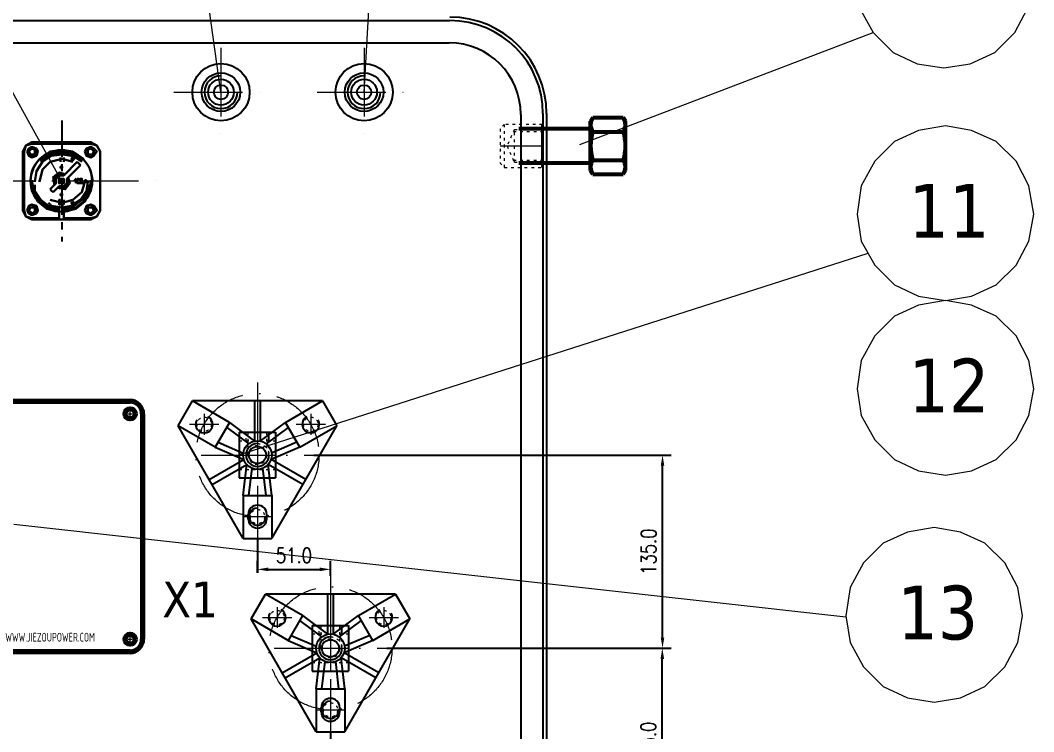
# Model space of a CAD drawing. Header units: millimetres. Extents: x 13152 to 84873, y -6229 to 22177.
# Drawn here: x 30292 to 31000, y 11186 to 11683 of the extents above; entities that cross this region are included whole.
import ezdxf
from ezdxf.enums import TextEntityAlignment as Align

# ---------------------------------------------------------------- set-up
doc = ezdxf.new("R2010")
doc.units = ezdxf.units.MM
doc.header["$LTSCALE"] = 4
for name, pattern in [('ACAD_ISO03W100', [1.18, 0.47, -0.71]), ('ACAD_ISO10W100', [18, 12, -3, 0, -3]), ('CENTERX2', [101.6, 63.5, -12.7, 12.7, -12.7])]:
    doc.linetypes.add(name, pattern=pattern)
doc.layers.add('1', color=12, linetype='Continuous')
for name, color, linetype, lineweight in [('标注、文本', 3, 'Continuous', 25), ('粗实线', 4, 'Continuous', 53), ('铁心', 3, 'Continuous', 0)]:
    doc.layers.add(name, color=color, linetype=linetype, lineweight=lineweight)
doc.styles.add('pdm', font='gbenor.shx', dxfattribs={"width": 0.8, "bigfont": 'gbhzfs.shx'})
doc.styles.add('Tahoma$001', font='tahoma.ttf', dxfattribs={"height": 2.159784})
doc.styles.add('TH_GBDIM', font='romans.shx', dxfattribs={"width": 0.8, "bigfont": 'gbcbig.shx'})
doc.dimstyles.new('TH_GBDIM1', dxfattribs={"dimscale": 3, "dimtxt": 3.5, "dimasz": 2.5, "dimexe": 2, "dimexo": 0, "dimgap": 1.5, "dimtad": 1, "dimdec": 1, "dimzin": 0, "dimdsep": 46, "dimtxsty": 'TH_GBDIM', "dimcen": 2.5, "dimclrd": 3, "dimclre": 256, "dimclrt": 2, "dimadec": 0, "dimazin": 0, "dimtfac": 0.714286, "dimtdec": 1, "dimtmove": 0, "dimatfit": 3, "dimfxl": 1, "dimtzin": 0, "dimlwd": -1, "dimlwe": -1, "dimarcsym": 0})

# ---------------------------------------------------------------- blocks, each defined once
blk = doc.blocks.new('A$C75176214')
at = {"layer": '粗实线', "lineweight": 30}
h = blk.add_hatch(color=256, dxfattribs=at)
h.dxf.hatch_style = 2
h.paths.add_polyline_path([(0.762, 1.736), (0.72, 1.693), (0.804, 1.693)])
h = blk.add_hatch(color=256, dxfattribs=at)
h.dxf.hatch_style = 2
h.paths.add_polyline_path([(0.72, 1.693), (0.804, 1.693), (0.762, 1.651)])
h = blk.add_hatch(color=256, dxfattribs=at)
h.dxf.hatch_style = 2
h.paths.add_polyline_path([(0.381, 1.101), (0.381, 1.058), (0.423, 1.058)])
h = blk.add_hatch(color=256, dxfattribs=at)
h.dxf.hatch_style = 2
h.paths.add_polyline_path([(0.381, 1.101), (0.423, 1.101), (0.423, 1.058)])
h = blk.add_hatch(color=256, dxfattribs=at)
h.dxf.hatch_style = 2
h.paths.add_polyline_path([(0.762, 0.508), (0.72, 0.466), (0.804, 0.466)])
h = blk.add_hatch(color=256, dxfattribs=at)
h.dxf.hatch_style = 2
h.paths.add_polyline_path([(0.72, 0.466), (0.804, 0.466), (0.762, 0.423)])
for points in [[(0.254, 2.159), (0.085, 2.074), (0, 1.905)], [(0.254, 2.117), (0.085, 2.074), (0, 1.905)], [(0.254, 1.99), (0.169, 1.99), (0.169, 1.905), (0.169, 1.82), (0.254, 1.778), (0.339, 1.82), (0.381, 1.905)], [(1.905, 1.99), (1.82, 1.99), (1.778, 1.905), (1.82, 1.82), (1.905, 1.778), (1.947, 1.82), (1.99, 1.905), (1.947, 1.947), (1.905, 1.99), (1.82, 1.947), (1.82, 1.905), (1.82, 1.82), (1.905, 1.82), (1.947, 1.82), (1.99, 1.905)], [(2.159, 1.905), (2.074, 2.074), (1.905, 2.159)], [(2.117, 1.905), (2.074, 2.074), (1.905, 2.117)], [(1.651, 1.693), (1.397, 1.905), (1.058, 1.947), (0.762, 1.905), (0.466, 1.693)], [(1.651, 1.651), (1.651, 1.693), (1.397, 1.863), (1.058, 1.905), (0.762, 1.863), (0.508, 1.693), (0.508, 1.651)], [(1.651, 1.609), (1.609, 1.651), (1.355, 1.82), (1.058, 1.863), (0.804, 1.82), (0.55, 1.651), (0.508, 1.609)], [(1.82, 1.058), (1.778, 1.355), (1.609, 1.609), (1.355, 1.778), (1.058, 1.82), (0.804, 1.778), (0.72, 1.693)], [(0.762, 1.651), (0.72, 1.693), (0.762, 1.736)], [(0.762, 1.651), (0.804, 1.693), (0.762, 1.736)], [(0.635, 1.609), (0.593, 1.566), (0.55, 1.524)], [(1.693, 1.058), (1.609, 1.397), (1.397, 1.609), (1.058, 1.693), (0.762, 1.609)], [(0.212, 1.143), (0.212, 1.101), (0.254, 0.804), (0.423, 0.508), (0.677, 0.296), (1.016, 0.212)], [(0.508, 1.101), (0.508, 1.143), (0.55, 1.143), (0.55, 1.101), (0.508, 1.058), (0.466, 1.016), (0.55, 1.016)], [(0.635, 1.143), (0.593, 1.143), (0.55, 1.101), (0.593, 1.101), (0.635, 1.101), (0.635, 1.058), (0.635, 1.016), (0.593, 1.016), (0.55, 1.016), (0.55, 1.058)], [(0.677, 1.101), (0.677, 1.143), (0.677, 1.101), (0.72, 1.101), (0.677, 1.101), (0.677, 1.058)], [(0.889, 1.185), (0.847, 1.016), (0.974, 0.847), (1.185, 0.889)], [(0.889, 1.185), (0.889, 1.016), (1.016, 0.889), (1.143, 0.889)], [(0.931, 1.143), (0.931, 1.016), (1.016, 0.931), (1.143, 0.931)], [(1.27, 0.974), (1.312, 1.185), (1.143, 1.312), (0.974, 1.27)], [(1.27, 1.016), (1.27, 1.143), (1.143, 1.27), (0.974, 1.27)], [(1.228, 1.016), (1.228, 1.143), (1.143, 1.228), (1.016, 1.228)], [(1.143, 0.212), (1.482, 0.296), (1.736, 0.508), (1.905, 0.804), (1.947, 1.101), (1.947, 1.143)], [(0.254, 1.101), (0.296, 0.804), (0.466, 0.508), (0.677, 0.339), (1.016, 0.254)], [(0.296, 0.974), (0.339, 0.804), (0.508, 0.55), (0.72, 0.381), (1.016, 0.296)], [(0.339, 1.058), (0.381, 0.804), (0.55, 0.55), (0.804, 0.381), (1.058, 0.339), (1.355, 0.381), (1.439, 0.466)], [(0.423, 1.058), (0.508, 0.762), (0.762, 0.55), (1.058, 0.466), (1.397, 0.55)], [(0.677, 1.016), (0.677, 1.058)], [(1.143, 0.254), (1.439, 0.339), (1.693, 0.508), (1.863, 0.804), (1.905, 1.101)], [(1.143, 0.296), (1.439, 0.381), (1.651, 0.55), (1.82, 0.804), (1.82, 0.974)], [(1.82, 1.058), (1.82, 1.101)], [(1.397, 0.847), (1.355, 0.804), (1.312, 0.762)], [(0.254, 0.381), (0.169, 0.339), (0.169, 0.254), (0.169, 0.169), (0.254, 0.169), (0.339, 0.169), (0.381, 0.254)], [(0.72, 0.466), (0.762, 0.508)], [(0.762, 0.508), (0.804, 0.466), (0.762, 0.423)], [(1.016, 0.55), (1.016, 0.423), (1.058, 0.423)], [(1.905, 0.381), (1.82, 0.339), (1.778, 0.254), (1.82, 0.169), (1.905, 0.169), (1.947, 0.169), (1.99, 0.254), (1.947, 0.339), (1.905, 0.339), (1.82, 0.339), (1.82, 0.254), (1.82, 0.212), (1.905, 0.169), (1.947, 0.212), (1.99, 0.254)], [(0, 0.254), (0.085, 0.085), (0.254, 0.042)], [(0, 0.254), (0.085, 0.085), (0.254, 0)], [(1.905, 0.042), (2.074, 0.085), (2.117, 0.254)], [(1.905, 0), (2.074, 0.085), (2.159, 0.254)]]:
    blk.add_lwpolyline(points, dxfattribs=at)
for points in [[(0.423, 1.905), (0.381, 1.99), (0.254, 2.032), (0.169, 1.99), (0.085, 1.905), (0.169, 1.778), (0.254, 1.736), (0.381, 1.778)], [(0.339, 1.905), (0.339, 1.947), (0.254, 1.99), (0.212, 1.947), (0.169, 1.905), (0.212, 1.82), (0.254, 1.82), (0.339, 1.82)], [(2.032, 1.905), (1.99, 1.99), (1.905, 2.032), (1.778, 1.99), (1.736, 1.905), (1.778, 1.778), (1.905, 1.736), (1.99, 1.778)], [(0, 1.905), (0, 0.254)], [(1.101, 1.439), (1.101, 1.482), (1.058, 1.482), (1.058, 1.439)], [(1.143, 1.058), (1.143, 1.143), (1.058, 1.143), (1.016, 1.143), (1.016, 1.058), (1.016, 1.016), (1.058, 1.016), (1.143, 1.016)], [(0.381, 1.101), (0.423, 1.101), (0.423, 1.058), (0.381, 1.058)], [(1.101, 0.72), (1.058, 0.72), (1.058, 0.677), (1.101, 0.677)], [(0.423, 0.254), (0.381, 0.381), (0.254, 0.423), (0.169, 0.381), (0.085, 0.254), (0.169, 0.169), (0.254, 0.127), (0.381, 0.169)], [(0.339, 0.254), (0.339, 0.339), (0.254, 0.339), (0.212, 0.339), (0.169, 0.254), (0.212, 0.212), (0.254, 0.169), (0.339, 0.212)], [(1.101, 0.55), (1.101, 0.508), (1.101, 0.466), (1.101, 0.423), (1.143, 0.423), (1.143, 0.466), (1.143, 0.508), (1.143, 0.55)], [(2.032, 0.254), (1.99, 0.381), (1.905, 0.423), (1.778, 0.381), (1.736, 0.254), (1.778, 0.169), (1.905, 0.127), (1.99, 0.169)]]:
    blk.add_lwpolyline(points, close=True, dxfattribs=at)
for points in [[(0.254, 2.159), (0.254, 2.159), (1.905, 2.159), (1.905, 2.159)], [(0.254, 2.117), (0.254, 2.117), (1.905, 2.117), (1.905, 2.117)], [(1.016, 1.609), (1.016, 1.609), (1.016, 1.736), (1.016, 1.736)], [(1.101, 1.736), (1.101, 1.736), (1.101, 1.609), (1.101, 1.609)], [(1.101, 1.609), (1.101, 1.609), (1.101, 1.736), (1.101, 1.736)], [(2.117, 1.905), (2.117, 1.905), (2.117, 0.254), (2.117, 0.254)], [(2.159, 1.905), (2.159, 1.905), (2.159, 0.254), (2.159, 0.254)], [(0.55, 1.524), (0.55, 1.524), (0.931, 1.143), (0.931, 1.143)], [(0.635, 1.609), (0.635, 1.609), (1.016, 1.228), (1.016, 1.228)], [(0.72, 1.693), (0.72, 1.693), (0.762, 1.651), (0.762, 1.651)], [(1.016, 1.693), (1.016, 1.693), (1.101, 1.693), (1.101, 1.693)], [(1.143, 0.931), (1.143, 0.931), (1.312, 0.762), (1.312, 0.762)], [(1.228, 1.016), (1.228, 1.016), (1.397, 0.847), (1.397, 0.847)], [(1.693, 1.058), (1.693, 1.058), (1.693, 1.101), (1.693, 1.101)], [(0.72, 0.466), (0.72, 0.466), (0.762, 0.423), (0.762, 0.423)], [(1.016, 0), (1.016, 0), (1.016, 0.339), (1.016, 0.339)], [(1.143, 0), (1.143, 0), (1.143, 0.339), (1.143, 0.339)], [(0.254, 0.042), (0.254, 0.042), (1.016, 0.042), (1.016, 0.042)], [(0.254, 0), (0.254, 0), (1.905, 0), (1.905, 0)], [(1.058, 0), (1.058, 0), (1.101, 0), (1.101, 0)], [(1.143, 0.042), (1.143, 0.042), (1.905, 0.042), (1.905, 0.042)]]:
    blk.add_open_spline(points, degree=3, dxfattribs=at)
blk = doc.blocks.new('A$C08F7720E')
at = {"layer": '标注、文本'}
for p, q in [((10.16, 11.43), (11.43, 10.16)), ((10.16, 10.16), (11.43, 11.43))]:
    blk.add_line(p, q, dxfattribs=at)
at = {"layer": '标注、文本', "xscale": 10, "yscale": 10, "zscale": 10}
blk.add_blockref('A$C75176214', (0, 0), dxfattribs=at)
blk = doc.blocks.new('n123')
at = {"layer": '标注、文本'}
for p, q in [((42775.29, 10967.35), (42800.69, 10967.35)), ((42775.29, 10967.35), (42775.29, 10935.6)), ((42795.99, 10961.47), (42795.99, 10967.35)), ((42800.69, 10967.35), (42800.69, 10935.6)), ((42775.29, 10935.6), (42800.69, 10935.6))]:
    blk.add_line(p, q, dxfattribs=at)
at = {"layer": '标注、文本', "color": 2, "linetype": 'ACAD_ISO03W100', "lineweight": 18}
for p, q in [((42779.99, 10961.47), (42779.99, 10967.35)), ((42781.49, 10951.47), (42781.49, 10967.35)), ((42794.49, 10951.47), (42794.49, 10967.35)), ((42775.29, 10961.47), (42800.69, 10961.47)), ((42779.99, 10951.47), (42779.99, 10961.47)), ((42795.99, 10951.47), (42795.99, 10961.47)), ((42775.29, 10941.47), (42800.69, 10941.47))]:
    blk.add_line(p, q, dxfattribs=at)
at = {"layer": '标注、文本', "color": 1, "linetype": 'ACAD_ISO10W100', "lineweight": 18}
for p, q in [((42787.99, 10967.35), (42787.99, 10935.6)), ((42775.29, 10951.47), (42800.69, 10951.47))]:
    blk.add_line(p, q, dxfattribs=at)
at = {"layer": '标注、文本', "color": 2, "linetype": 'ACAD_ISO03W100', "lineweight": 18}
blk.add_circle((42787.99, 10951.47), 8, dxfattribs=at)
blk.add_arc((42787.99, 10951.47), 6.5, 90, 0, dxfattribs=at)
blk = doc.blocks.new('z123')
at = {"layer": '标注、文本', "color": 1, "linetype": 'ACAD_ISO10W100', "lineweight": 18}
for p, q in [((42445.42, 11148.38), (42445.42, 11039.45)), ((42408.18, 11126.55), (42408.18, 11111.95)), ((42482.66, 11126.55), (42482.66, 11111.95)), ((42397.9, 11119.25), (42418.47, 11119.25)), ((42472.38, 11119.25), (42492.94, 11119.25)), ((42406.05, 11097.75), (42484.8, 11097.75)), ((42435.14, 11054.75), (42455.7, 11054.75))]:
    blk.add_line(p, q, dxfattribs=at)
at = {"layer": '标注、文本'}
for p, q in [((42389.93, 11118.24), (42399.93, 11135.56)), ((42490.91, 11135.56), (42399.93, 11135.56)), ((42425.91, 11120.56), (42399.93, 11135.56)), ((42443.42, 11135.56), (42443.42, 11107.55)), ((42447.42, 11135.56), (42447.42, 11107.55)), ((42464.93, 11120.56), (42490.91, 11135.56)), ((42490.91, 11135.56), (42500.91, 11118.24)), ((42425.91, 11120.56), (42415.91, 11103.24)), ((42425.91, 11120.56), (42443.42, 11107.55)), ((42447.42, 11107.55), (42464.93, 11120.56)), ((42474.93, 11103.24), (42464.93, 11120.56)), ((42435.42, 11039.45), (42389.93, 11118.24)), ((42415.91, 11103.24), (42389.93, 11118.24)), ((42423.9, 11117.08), (42439.28, 11105.64)), ((42466.94, 11117.08), (42451.56, 11105.64)), ((42455.42, 11039.45), (42500.91, 11118.24)), ((42474.93, 11103.24), (42500.91, 11118.24)), ((42417.93, 11106.73), (42435.52, 11099.13)), ((42472.92, 11106.73), (42455.33, 11099.13)), ((42415.91, 11103.24), (42435.94, 11094.59)), ((42474.93, 11103.24), (42454.91, 11094.59)), ((42411.68, 11080.58), (42435.94, 11094.59)), ((42413.68, 11077.12), (42437.94, 11091.12)), ((42435.42, 11069.45), (42437.94, 11091.12)), ((42477.17, 11077.12), (42452.91, 11091.12)), ((42455.42, 11069.45), (42452.91, 11091.12)), ((42479.17, 11080.58), (42454.91, 11094.59)), ((42439.45, 11069.45), (42441.66, 11088.49)), ((42451.39, 11069.45), (42449.18, 11088.49)), ((42435.42, 11069.45), (42455.42, 11069.45)), ((42435.42, 11069.45), (42435.42, 11039.45)), ((42455.42, 11069.45), (42455.42, 11039.45)), ((42438.92, 11053.25), (42438.92, 11056.25)), ((42445.42, 11056.25), (42445.42, 11056.25)), ((42451.92, 11053.25), (42451.92, 11056.25)), ((42435.42, 11039.45), (42455.42, 11039.45))]:
    blk.add_line(p, q, dxfattribs=at)
at = {"layer": '标注、文本', "color": 1, "linetype": 'ACAD_ISO10W100', "lineweight": 18}
blk.add_circle((42445.42, 11097.75), 43, dxfattribs=at)
at = {"layer": '标注、文本', "color": 2, "linetype": 'ACAD_ISO03W100', "lineweight": 18}
for centre in [(42408.18, 11119.25), (42482.66, 11119.25), (42445.42, 11054.75)]:
    blk.add_circle(centre, 5, dxfattribs=at)
at = {"layer": '标注、文本'}
for radius in [10, 6]:
    blk.add_circle((42445.42, 11097.75), radius, dxfattribs=at)
for centre, radius, start, end in [((42408.18, 11119.25), 6, 150, 64.00063), ((42482.66, 11119.25), 6, 115.99937, 30), ((42445.42, 11097.75), 8, 90, 0), ((42445.42, 11056.25), 6.5, 0, 180), ((42445.42, 11054.75), 6, 90, 4.00063), ((42445.42, 11053.25), 6.5, 180, 0)]:
    blk.add_arc(centre, radius, start, end, dxfattribs=at)
blk.add_blockref('n123', (-342.57, 146.28), dxfattribs=at)
blk = doc.blocks.new('*D224')
at = {"layer": 'Defpoints', "color": 0, "transparency": 16777216}
for p in [(30457.44, 11297.39), (30508.44, 11299.81), (30508.44, 11295.29)]:
    blk.add_point(p, dxfattribs=at)
at = {"layer": '标注、文本', "transparency": 16777216}
for p, q in [((30457.44, 11297.39), (30457.44, 11305.81)), ((30508.44, 11295.29), (30508.44, 11305.81))]:
    blk.add_line(p, q, dxfattribs=at)
at = {"layer": '标注、文本', "color": 3, "transparency": 16777216}
blk.add_line((30464.94, 11299.81), (30500.94, 11299.81), dxfattribs=at)
for points in [[(30464.94, 11301.06), (30464.94, 11298.56), (30457.44, 11299.81)], [(30500.94, 11301.06), (30500.94, 11298.56), (30508.44, 11299.81)]]:
    blk.add_solid(points, dxfattribs=at)
at = {"layer": '标注、文本', "color": 2, "transparency": 16777216, "insert": (30482.94, 11309.56), "char_height": 10.5, "attachment_point": 5, "style": 'TH_GBDIM'}
blk.add_mtext('51.0', dxfattribs=at)
blk = doc.blocks.new('*D227')
at = {"layer": 'Defpoints', "color": 0, "transparency": 16777216}
for p in [(30547.81, 11244.67), (30740.33, 11244.67), (30598.81, 11109.67)]:
    blk.add_point(p, dxfattribs=at)
at = {"layer": '标注、文本', "transparency": 16777216}
for p, q in [((30547.81, 11244.67), (30746.33, 11244.67)), ((30598.81, 11109.67), (30746.33, 11109.67))]:
    blk.add_line(p, q, dxfattribs=at)
at = {"layer": '标注、文本', "color": 3, "transparency": 16777216}
blk.add_line((30740.33, 11117.17), (30740.33, 11237.17), dxfattribs=at)
for points in [[(30739.08, 11237.17), (30741.58, 11237.17), (30740.33, 11244.67)], [(30739.08, 11117.17), (30741.58, 11117.17), (30740.33, 11109.67)]]:
    blk.add_solid(points, dxfattribs=at)
at = {"layer": '标注、文本', "color": 2, "transparency": 16777216, "insert": (30730.58, 11177.17), "char_height": 10.5, "attachment_point": 5, "rotation": 90, "style": 'TH_GBDIM'}
blk.add_mtext('135.0', dxfattribs=at)
blk = doc.blocks.new('*D228')
at = {"layer": 'Defpoints', "color": 0, "transparency": 16777216}
for p in [(30496.81, 11379.67), (30740.49, 11379.67), (30547.81, 11244.67)]:
    blk.add_point(p, dxfattribs=at)
at = {"layer": '标注、文本', "transparency": 16777216}
for p, q in [((30496.81, 11379.67), (30746.49, 11379.67)), ((30547.81, 11244.67), (30746.49, 11244.67))]:
    blk.add_line(p, q, dxfattribs=at)
at = {"layer": '标注、文本', "color": 3, "transparency": 16777216}
blk.add_line((30740.49, 11252.17), (30740.49, 11372.17), dxfattribs=at)
for points in [[(30739.24, 11372.17), (30741.74, 11372.17), (30740.49, 11379.67)], [(30739.24, 11252.17), (30741.74, 11252.17), (30740.49, 11244.67)]]:
    blk.add_solid(points, dxfattribs=at)
at = {"layer": '标注、文本', "color": 2, "transparency": 16777216, "insert": (30730.74, 11312.17), "char_height": 10.5, "attachment_point": 5, "rotation": 90, "style": 'TH_GBDIM'}
blk.add_mtext('135.0', dxfattribs=at)

msp = doc.modelspace()

# ---------------------------------------------------------------- linework, layer by layer
at = {"layer": '1', "color": 1, "linetype": 'CENTERX2', "lineweight": -3, "ltscale": 0.1}
msp.add_line((30320.74, 11613.48), (30320.74, 11528.85), dxfattribs=at)
at = {"layer": '标注、文本', "color": 2, "linetype": 'ACAD_ISO03W100', "lineweight": 18}
for p, q in [((29811.94, 11683.17), (30591.94, 11683.17)), ((30656.94, 11618.17), (30656.94, 10826.17)), ((30629.94, 11610.67), (30626.94, 11607.67)), ((30626.94, 11607.67), (30626.94, 11583.67)), ((30656.44, 11610.67), (30629.94, 11610.67)), ((30629.94, 11610.67), (30629.94, 11580.67)), ((30636.94, 11607.17), (30631.94, 11595.67)), ((30636.94, 11584.17), (30636.94, 11607.17)), ((30636.94, 11607.17), (30656.94, 11607.17)), ((30636.29, 11605.67), (30656.94, 11605.67)), ((30631.94, 11595.67), (30636.94, 11584.17)), ((30626.94, 11583.67), (30629.94, 11580.67)), ((30629.94, 11580.67), (30656.44, 11580.67)), ((30636.29, 11585.67), (30656.94, 11585.67)), ((30636.94, 11584.17), (30656.94, 11584.17))]:
    msp.add_line(p, q, dxfattribs=at)
at = {"layer": '标注、文本'}
for p, q in [((29811.94, 11683.17), (30591.94, 11683.17)), ((29812.44, 11667.67), (30591.44, 11667.67)), ((30641.44, 11617.67), (30641.44, 10826.17)), ((30656.94, 11618.17), (30656.94, 10853.17)), ((30659.44, 11618.17), (30659.44, 10826.17)), ((30656.44, 11610.67), (30656.94, 11610.17)), ((30656.44, 11580.67), (30656.44, 11610.67)), ((30656.94, 11581.17), (30656.94, 11610.17)), ((30656.94, 11581.17), (30656.44, 11580.67)), ((30377.12, 11332.34), (30377.12, 11297.34)), ((30457.44, 11321.37), (30457.44, 11297.39)), ((30508.44, 11186.37), (30508.44, 11154.16))]:
    msp.add_line(p, q, dxfattribs=at)
at = {"layer": '标注、文本', "color": 1, "linetype": 'ACAD_ISO10W100', "lineweight": 18}
for p, q in [((30431.94, 11664.14), (30431.94, 11602.19)), ((30431.94, 11664.14), (30431.94, 11602.19)), ((30531.94, 11664.14), (30531.94, 11602.19)), ((30531.94, 11664.14), (30531.94, 11602.19)), ((30399.05, 11633.17), (30464.82, 11633.17)), ((30499.05, 11633.17), (30564.82, 11633.17)), ((30499.05, 11633.17), (30564.82, 11633.17)), ((30626.94, 11595.67), (30656.94, 11595.67)), ((30626.94, 11595.67), (30656.94, 11595.67)), ((30626.94, 11595.67), (30656.94, 11595.67)), ((30254.32, 11571.17), (30387.15, 11571.17)), ((30535.4, 11266.17), (30555.96, 11266.17))]:
    msp.add_line(p, q, dxfattribs=at)
at = {"layer": '标注、文本', "color": 0, "linetype": 'ByBlock', "lineweight": 70}
for p, q in [((30228.45, 11417.22), (30368.45, 11417.22)), ((30377.2, 11408.47), (30377.2, 11250.97)), ((30368.45, 11242.22), (30228.45, 11242.22))]:
    msp.add_line(p, q, dxfattribs=at)
at = {"layer": '标注、文本', "color": 1, "linetype": 'ACAD_ISO10W100', "lineweight": 13, "ltscale": 0.02}
for p, q in [((30368.46, 11403.97), (30368.44, 11412.98)), ((30364.03, 11408.46), (30372.87, 11408.48)), ((30368.46, 11246.47), (30368.44, 11255.48)), ((30364.03, 11250.96), (30372.87, 11250.98))]:
    msp.add_line(p, q, dxfattribs=at)
at = {"layer": '标注、文本'}
for centre, radius in [((30431.94, 11633.17), 20), ((30531.94, 11633.17), 20), ((30431.94, 11633.17), 13.5), ((30531.94, 11633.17), 13.5), ((30431.94, 11633.17), 9), ((30431.94, 11633.17), 5), ((30531.94, 11633.17), 9), ((30531.94, 11633.17), 5)]:
    msp.add_circle(centre, radius, dxfattribs=at)
at = {"layer": '标注、文本', "color": 0, "linetype": 'ByBlock', "lineweight": 70}
for centre in [(30368.45, 11408.47), (30368.45, 11250.97)]:
    msp.add_circle(centre, 3.5, dxfattribs=at)
at = {"layer": '标注、文本'}
for centre, radius, start, end in [((30591.94, 11618.17), 67.5, 0, 90), ((30591.94, 11618.17), 65, 0, 90), ((30591.44, 11617.67), 50, 0, 90), ((30431.94, 11633.17), 11.5, 90, 0), ((30531.94, 11633.17), 11.5, 90, 0)]:
    msp.add_arc(centre, radius, start, end, dxfattribs=at)
at = {"layer": '标注、文本', "color": 2, "linetype": 'ACAD_ISO03W100', "lineweight": 18}
msp.add_arc((30591.94, 11618.17), 65, 0, 90, dxfattribs=at)
at = {"layer": '标注、文本', "color": 0, "linetype": 'ByBlock', "lineweight": 70}
for centre, start, end in [((30368.45, 11408.47), 0, 90), ((30368.45, 11250.97), 270, 0)]:
    msp.add_arc(centre, 8.75, start, end, dxfattribs=at)
at = {"layer": '粗实线', "ltscale": 2}
for p, q in [((30691.72, 11615.52), (30690.19, 11612.86)), ((30691.72, 11615.52), (30713.05, 11615.52)), ((30713.05, 11615.52), (30714.59, 11612.86)), ((30690.19, 11607.67), (30640.19, 11607.67)), ((30690.19, 11612.86), (30690.19, 11578.48)), ((30690.19, 11578.48), (30690.19, 11612.86)), ((30690.19, 11607.67), (30690.19, 11583.67)), ((30714.59, 11578.48), (30714.59, 11612.86)), ((30691.72, 11605.59), (30713.05, 11605.59)), ((30690.19, 11583.67), (30640.19, 11583.67)), ((30691.72, 11585.74), (30713.05, 11585.74)), ((30691.72, 11575.82), (30690.19, 11578.48)), ((30691.72, 11575.82), (30713.05, 11575.82)), ((30713.05, 11575.82), (30714.59, 11578.48))]:
    msp.add_line(p, q, dxfattribs=at)
at = {"layer": '粗实线', "lineweight": 30}
for centre in [(30320.39, 11571.17), (30320.43, 11571.17)]:
    msp.add_circle(centre, 21.5, dxfattribs=at)
at = {"layer": '粗实线', "ltscale": 2}
for centre, radius, start, end in [((30699.32, 11610.44), 9.14, 146.29544, 212.55875), ((30705.45, 11610.44), 9.14, 327.91444, 33.70456), ((30726.19, 11595.67), 36, 163.9966, 196.0034), ((30678.59, 11595.67), 36, 343.9966, 16.0034), ((30699.32, 11580.89), 9.14, 147.91444, 213.70456), ((30705.45, 11580.89), 9.14, 326.29544, 32.08556)]:
    msp.add_arc(centre, radius, start, end, dxfattribs=at)
at = {"layer": '铁心', "lineweight": 13}
for points in [[(30531.94, 11633.17), (30579.81, 12475.19), (30579.81, 12475.19)], [(30431.94, 11633.17), (30315.51, 12467.23), (30315.51, 12467.23)], [(30320.39, 11571.17), (29827.91, 12463.02), (29827.91, 12463.02)], [(30682.69, 11596.66), (30887.78, 11674.78), (30887.78, 11674.78)], [(30441.52, 11378.85), (30884.07, 11520.76), (30884.07, 11520.76)], [(30287.14, 11331.38), (30868.61, 11266.63), (30868.61, 11266.63)]]:
    msp.add_lwpolyline(points, dxfattribs=at)
for points in [[(30998.91, 11710.32), (30995.6, 11730.2), (30986.57, 11747.36), (30972.71, 11761.22), (30955.54, 11768.75), (30937.17, 11772.06), (30918.5, 11768.75), (30901.63, 11761.22), (30887.78, 11747.36), (30878.44, 11730.2), (30875.43, 11710.32), (30878.44, 11691.64), (30887.78, 11674.78), (30901.63, 11660.92), (30918.5, 11653.09), (30937.17, 11650.08), (30955.54, 11653.09), (30972.71, 11660.92), (30986.57, 11674.78), (30995.6, 11691.64)], [(30999.87, 11547.87), (30996.56, 11567.75), (30987.52, 11584.92), (30973.67, 11598.77), (30956.5, 11606.3), (30938.13, 11609.61), (30919.45, 11606.3), (30902.59, 11598.77), (30888.73, 11584.92), (30879.4, 11567.75), (30876.39, 11547.87), (30879.4, 11529.2), (30888.73, 11512.33), (30902.59, 11498.48), (30919.45, 11490.65), (30938.13, 11487.63), (30956.5, 11490.65), (30973.67, 11498.48), (30987.52, 11512.33), (30996.56, 11529.2)], [(30999.87, 11425.89), (30996.56, 11445.77), (30987.52, 11462.94), (30973.67, 11476.79), (30956.5, 11484.32), (30938.13, 11487.63), (30919.45, 11484.32), (30902.59, 11476.79), (30888.73, 11462.94), (30879.4, 11445.77), (30876.39, 11425.89), (30879.4, 11407.22), (30888.73, 11390.35), (30902.59, 11376.49), (30919.45, 11368.66), (30938.13, 11365.65), (30956.5, 11368.66), (30973.67, 11376.49), (30987.52, 11390.35), (30996.56, 11407.22)], [(30991.99, 11267.26), (30988.68, 11287.14), (30979.64, 11304.31), (30965.79, 11318.16), (30948.62, 11325.69), (30930.25, 11329.01), (30911.57, 11325.69), (30894.71, 11318.16), (30880.85, 11304.31), (30871.52, 11287.14), (30868.5, 11267.26), (30871.52, 11248.59), (30880.85, 11231.72), (30894.71, 11217.87), (30911.57, 11210.04), (30930.25, 11207.03), (30948.62, 11210.04), (30965.79, 11217.87), (30979.64, 11231.72), (30988.68, 11248.59)]]:
    msp.add_lwpolyline(points, close=True, dxfattribs=at)

# ---------------------------------------------------------------- block references
at = {"layer": '标注、文本', "xscale": -2.5, "yscale": 2.5, "zscale": 2.5}
msp.add_blockref('A$C08F7720E', (30347.42, 11544.18), dxfattribs=at)
at = {"layer": '标注、文本'}
for p in [(-11987.98, 281.91), (-11936.98, 146.91)]:
    msp.add_blockref('z123', p, dxfattribs=at)

# ---------------------------------------------------------------- texts
at = {"layer": '标注、文本', "lineweight": 13, "style": 'Tahoma$001'}
msp.add_text('X1', height=25, dxfattribs=at).set_placement((30390.86, 11266.26))
at = {"layer": '标注、文本', "style": 'pdm', "width": 0.8}
msp.add_text('WWW.JIEZOUPOWER.COM ', height=6.125, dxfattribs=at).set_placement((30313.86, 11252.38), align=Align.MIDDLE_CENTER)
at = {"layer": '铁心', "lineweight": 13, "style": 'Tahoma$001'}
for s, p in [('11', (30912.45, 11531.45)), ('12', (30912.45, 11409.47)), ('13', (30904.57, 11250.84))]:
    msp.add_text(s, height=37.589, dxfattribs=at).set_placement(p)

# ---------------------------------------------------------------- dimensions: what is measured, and where the dimension line sits
at = {"layer": '标注、文本'}
for base, p1, p2, picture, middle in [((30740.49, 11379.67), (30547.81, 11244.67), (30496.81, 11379.67), '*D228', (30730.74, 11312.17)), ((30740.33, 11244.67), (30598.81, 11109.67), (30547.81, 11244.67), '*D227', (30730.58, 11177.17))]:
    dim = msp.add_linear_dim(base=base, p1=p1, p2=p2, angle=90, dimstyle='TH_GBDIM1', dxfattribs=at)
    dim.commit()
    dim.dimension.update_dxf_attribs({"geometry": picture, "text_midpoint": middle})
dim = msp.add_linear_dim(base=(30508.44, 11299.81), p1=(30457.44, 11297.39), p2=(30508.44, 11295.29), dimstyle='TH_GBDIM1', dxfattribs=at)
dim.commit()
dim.dimension.update_dxf_attribs({"geometry": '*D224', "text_midpoint": (30482.94, 11309.56)})

doc.saveas('drawing.dxf')
